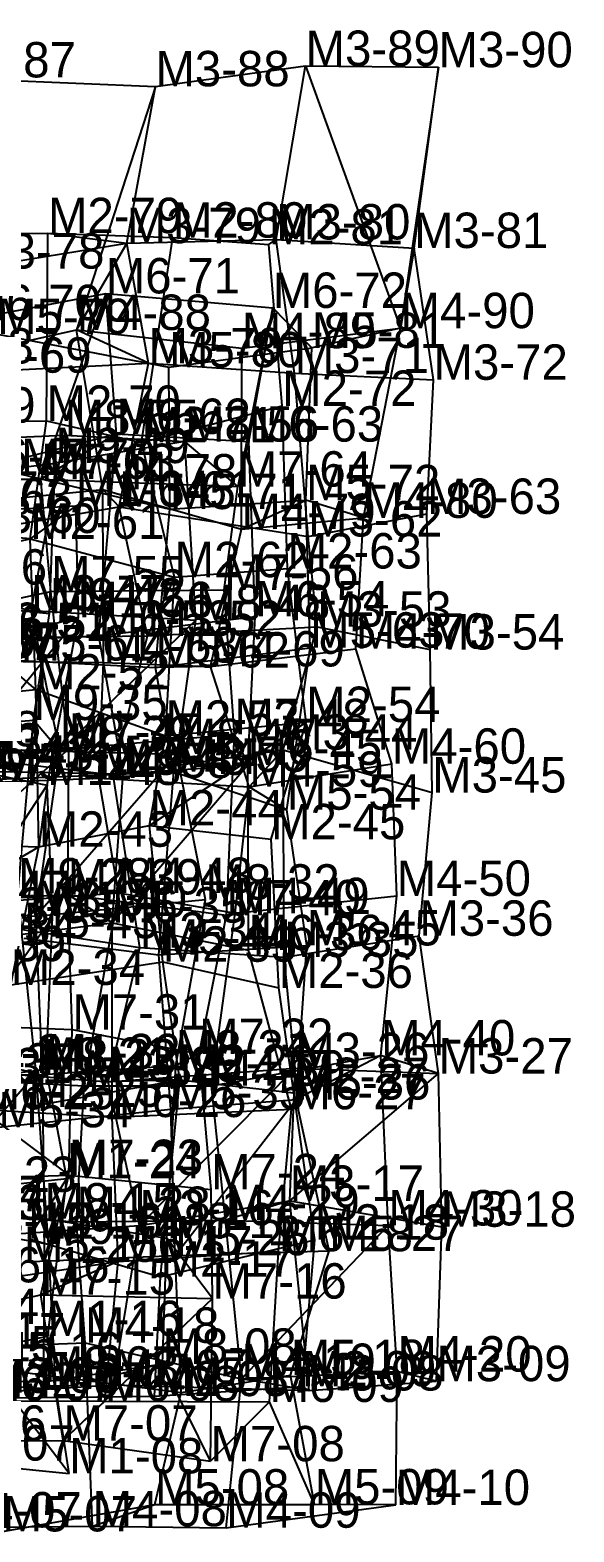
# Model space of a CAD drawing. Header units: metres. Extents: x -173 to 2442, y -179 to 2384.
# Drawn here: x 1521 to 2442, y -164 to 2380 of the extents above; entities that cross this region are included whole.
import ezdxf

# ---------------------------------------------------------------- set-up
doc = ezdxf.new("R2010")
doc.units = ezdxf.units.M
doc.layers.add('LABEL', color=1, linetype='Continuous')
doc.layers.add('MORTISE', color=7, linetype='Continuous')

msp = doc.modelspace()

# ---------------------------------------------------------------- linework, layer by layer
at = {"layer": 'MORTISE'}
for p, q in [((1733.1, 2285, 755.3), (1987.4, 2319.5, 755.3)), ((1937.5, 2025.6, 755.3), (1987.4, 2319.5, 755.3)), ((1987.4, 2319.5, 755.3), (2212.5, 2317.3, 755.3)), ((1987.4, 2319.5, 755.3), (2148.3, 1875.3, 1050.4)), ((2212.5, 2317.3, 755.3), (2148.3, 1875.3, 1050.4)), ((2171.2, 2011.1, 755.3), (2212.5, 2317.3, 755.3)), ((1371.1, 2300.1, 755.3), (1733.1, 2285, 755.3)), ((1733.1, 2285, 755.3), (1599.8, 1872.3, 1050.4)), ((1684.6, 2019.3, 755.3), (1733.1, 2285, 755.3)), ((1242.8, 2032.6, 508.4), (1551.2, 2036.3, 508.4)), ((1548.8, 1718.3, 508.4), (1551.2, 2036.3, 508.4)), ((1551.2, 2036.3, 508.4), (1684.6, 2019.3, 755.3)), ((1551.2, 2036.3, 508.4), (1762.8, 2028.7, 508.4)), ((1419.4, 1976.3, 755.3), (1684.6, 2019.3, 755.3)), ((1684.6, 2019.3, 755.3), (1599.8, 1872.3, 1050.4)), ((1684.6, 2019.3, 755.3), (1937.5, 2025.6, 755.3)), ((1721.4, 1815.9, 755.3), (1684.6, 2019.3, 755.3)), ((1709.7, 1681.9, 508.4), (1762.8, 2028.7, 508.4)), ((1762.8, 2028.7, 508.4), (1925.1, 2017.1, 508.4)), ((1925.1, 2017.1, 508.4), (1937.5, 2025.6, 755.3)), ((1947.8, 1743.6, 508.4), (1925.1, 2017.1, 508.4)), ((1937.5, 2025.6, 755.3), (2171.2, 2011.1, 755.3)), ((1968.9, 1799.4, 755.3), (1937.5, 2025.6, 755.3)), ((2171.2, 2011.1, 755.3), (2148.3, 1875.3, 1050.4)), ((2204.1, 1787.9, 755.3), (2171.2, 2011.1, 755.3)), ((1413.5, 1888.9, 1602.9), (1649.1, 1934.2, 1602.9)), ((1649.1, 1934.2, 1602.9), (1539.4, 1619.8, 1901.5)), ((1649.1, 1934.2, 1602.9), (1931.8, 1909.6, 1602.9)), ((1667.4, 1696.1, 1602.9), (1649.1, 1934.2, 1602.9)), ((1931.8, 1909.6, 1602.9), (1872.6, 1606.9, 1901.5)), ((1891.4, 1683.1, 1602.9), (1931.8, 1909.6, 1602.9)), ((1998, 1842, 1323.8), (1931.8, 1909.6, 1602.9)), ((1344.2, 1815.4, 1050.4), (1599.8, 1872.3, 1050.4)), ((1465, 1865.4, 1323.8), (1756.1, 1809.1, 1323.8)), ((1721.4, 1815.9, 755.3), (1599.8, 1872.3, 1050.4)), ((1599.8, 1872.3, 1050.4), (1879.5, 1841.4, 1050.4)), ((1644.3, 1602.1, 1050.4), (1599.8, 1872.3, 1050.4)), ((1879.5, 1841.4, 1050.4), (2148.3, 1875.3, 1050.4)), ((2148.3, 1875.3, 1050.4), (1998, 1842, 1323.8)), ((2085.5, 1554, 1050.4), (2148.3, 1875.3, 1050.4)), ((1756.1, 1809.1, 1323.8), (1998, 1842, 1323.8)), ((1878.7, 1535.1, 1050.4), (1879.5, 1841.4, 1050.4)), ((1988.1, 1583.9, 1323.8), (1998, 1842, 1323.8)), ((1397.7, 1799.9, 755.3), (1721.4, 1815.9, 755.3)), ((1671.6, 1572.8, 755.3), (1721.4, 1815.9, 755.3)), ((1721.4, 1815.9, 755.3), (1968.9, 1799.4, 755.3)), ((1757.7, 1568.9, 1323.8), (1756.1, 1809.1, 1323.8)), ((1968.9, 1799.4, 755.3), (2204.1, 1787.9, 755.3)), ((1991.9, 1522.4, 755.3), (1968.9, 1799.4, 755.3)), ((2193, 1560.7, 755.3), (2204.1, 1787.9, 755.3)), ((1709.7, 1681.9, 508.4), (1947.8, 1743.6, 508.4)), ((1957, 1468.2, 508.4), (1947.8, 1743.6, 508.4)), ((1302.7, 1715.3, 508.4), (1548.8, 1718.3, 508.4)), ((1521.1, 1518.5, 508.4), (1548.8, 1718.3, 508.4)), ((1548.8, 1718.3, 508.4), (1709.7, 1681.9, 508.4)), ((1291.1, 1681.2, 2179.2), (1579.4, 1694.3, 2179.2)), ((1405.9, 1629.2, 1602.9), (1667.4, 1696.1, 1602.9)), ((1522.5, 1397.2, 2179.2), (1579.4, 1694.3, 2179.2)), ((1667.4, 1696.1, 1602.9), (1539.4, 1619.8, 1901.5)), ((1783.2, 1683.2, 2179.2), (1563.6, 1646.8, 2463.3)), ((1579.4, 1694.3, 2179.2), (1783.2, 1683.2, 2179.2)), ((1637.5, 1354.2, 1602.9), (1667.4, 1696.1, 1602.9)), ((1667.4, 1696.1, 1602.9), (1891.4, 1683.1, 1602.9)), ((1765.6, 1453.5, 508.4), (1709.7, 1681.9, 508.4)), ((1872.6, 1606.9, 1901.5), (1783.2, 1683.2, 2179.2)), ((1801.8, 1380.7, 2179.2), (1783.2, 1683.2, 2179.2)), ((1891.4, 1683.1, 1602.9), (1872.6, 1606.9, 1901.5)), ((1901.9, 1387, 1602.9), (1891.4, 1683.1, 1602.9)), ((1265.5, 1608.9, 2463.3), (1563.6, 1646.8, 2463.3)), ((1505.7, 1628.3, 1323.8), (1757.7, 1568.9, 1323.8)), ((1554, 1392.1, 2463.3), (1563.6, 1646.8, 2463.3)), ((1269.5, 1619.8, 1901.5), (1539.4, 1619.8, 1901.5)), ((1539.4, 1619.8, 1901.5), (1872.6, 1606.9, 1901.5)), ((1556.3, 1429.5, 1901.5), (1539.4, 1619.8, 1901.5)), ((1849.6, 1432, 1901.5), (1872.6, 1606.9, 1901.5)), ((1352.5, 1573, 1050.4), (1644.3, 1602.1, 1050.4)), ((1644.3, 1602.1, 1050.4), (1878.7, 1535.1, 1050.4)), ((1671.6, 1572.8, 755.3), (1644.3, 1602.1, 1050.4)), ((1644.3, 1602.1, 1050.4), (1757.7, 1568.9, 1323.8)), ((1645.3, 1308.9, 1050.4), (1644.3, 1602.1, 1050.4)), ((1757.7, 1568.9, 1323.8), (1988.1, 1583.9, 1323.8)), ((1878.7, 1535.1, 1050.4), (1988.1, 1583.9, 1323.8)), ((1995.2, 1334.1, 1323.8), (1988.1, 1583.9, 1323.8)), ((2085.5, 1554, 1050.4), (1988.1, 1583.9, 1323.8)), ((1364.9, 1561.5, 270.9), (1598.3, 1574.2, 270.9)), ((1412.8, 1528.3, 755.3), (1671.6, 1572.8, 755.3)), ((1598.3, 1574.2, 270.9), (1521.1, 1518.5, 508.4)), ((1602.9, 1385.8, 270.9), (1598.3, 1574.2, 270.9)), ((1719.5, 1354, 755.3), (1671.6, 1572.8, 755.3)), ((1671.6, 1572.8, 755.3), (1991.9, 1522.4, 755.3)), ((1733.5, 1300.4, 1323.8), (1757.7, 1568.9, 1323.8)), ((1878.7, 1535.1, 1050.4), (2085.5, 1554, 1050.4)), ((1991.9, 1522.4, 755.3), (2193, 1560.7, 755.3)), ((2072.4, 1332.4, 1050.4), (2085.5, 1554, 1050.4)), ((2198.3, 1330.9, 755.3), (2193, 1560.7, 755.3)), ((1521.1, 1518.5, 508.4), (1412.8, 1528.3, 755.3)), ((1826.5, 1302.3, 1050.4), (1878.7, 1535.1, 1050.4)), ((1281.2, 1467.2, 508.4), (1521.1, 1518.5, 508.4)), ((1530.9, 1263.3, 508.4), (1521.1, 1518.5, 508.4)), ((1521.1, 1518.5, 508.4), (1765.6, 1453.5, 508.4)), ((2007.1, 1369.6, 755.3), (1991.9, 1522.4, 755.3)), ((1765.6, 1453.5, 508.4), (1719.5, 1354, 755.3)), ((1750.2, 1184.9, 508.4), (1765.6, 1453.5, 508.4)), ((1765.6, 1453.5, 508.4), (1957, 1468.2, 508.4)), ((1988.5, 1208.2, 508.4), (1957, 1468.2, 508.4)), ((1265.3, 1367.1, 1901.5), (1556.3, 1429.5, 1901.5)), ((1322.3, 1440.9, 2179.2), (1522.5, 1397.2, 2179.2)), ((1556.3, 1429.5, 1901.5), (1849.6, 1432, 1901.5)), ((1586.6, 1163, 1901.5), (1556.3, 1429.5, 1901.5)), ((1866.8, 1187.5, 1901.5), (1849.6, 1432, 1901.5)), ((1253.1, 1421.7, 2463.3), (1554, 1392.1, 2463.3)), ((1346.8, 1317, 270.9), (1602.9, 1385.8, 270.9)), ((1397.2, 1131.5, 270.9), (1602.9, 1385.8, 270.9)), ((1522.5, 1397.2, 2179.2), (1801.8, 1380.7, 2179.2)), ((1571.2, 1158.7, 2179.2), (1522.5, 1397.2, 2179.2)), ((1526.5, 1211.5, 2463.3), (1554, 1392.1, 2463.3)), ((1549.6, 1101.5, 270.9), (1602.9, 1385.8, 270.9)), ((1571.2, 1158.7, 2179.2), (1801.8, 1380.7, 2179.2)), ((1637.5, 1354.2, 1602.9), (1901.9, 1387, 1602.9)), ((1769.4, 1153.8, 2179.2), (1801.8, 1380.7, 2179.2)), ((1889.7, 1135.5, 1602.9), (1901.9, 1387, 1602.9)), ((1427.1, 1350.5, 755.3), (1719.5, 1354, 755.3)), ((1530.9, 1263.3, 508.4), (1427.1, 1350.5, 755.3)), ((1433.5, 1345.7, 1602.9), (1637.5, 1354.2, 1602.9)), ((1678.4, 1120.4, 1602.9), (1637.5, 1354.2, 1602.9)), ((1661.6, 1118.7, 755.3), (1719.5, 1354, 755.3)), ((1719.5, 1354, 755.3), (2007.1, 1369.6, 755.3)), ((1949.4, 1161.3, 755.3), (2007.1, 1369.6, 755.3)), ((2007.1, 1369.6, 755.3), (2198.3, 1330.9, 755.3)), ((1733.5, 1300.4, 1323.8), (1995.2, 1334.1, 1323.8)), ((1826.5, 1302.3, 1050.4), (2072.4, 1332.4, 1050.4)), ((1955.6, 1059.6, 1323.8), (1995.2, 1334.1, 1323.8)), ((2133.4, 1137.5, 1050.4), (2072.4, 1332.4, 1050.4)), ((2201.8, 1088.7, 755.3), (2198.3, 1330.9, 755.3)), ((1335.1, 1313.2, 1050.4), (1645.3, 1308.9, 1050.4)), ((1505.1, 1312.3, 1323.8), (1733.5, 1300.4, 1323.8)), ((1637.5, 1113.3, 1050.4), (1645.3, 1308.9, 1050.4)), ((1645.3, 1308.9, 1050.4), (1826.5, 1302.3, 1050.4)), ((1826.5, 1302.3, 1050.4), (1733.5, 1300.4, 1323.8)), ((1764.2, 1123.9, 1323.8), (1733.5, 1300.4, 1323.8)), ((1892.1, 1098.5, 1050.4), (1826.5, 1302.3, 1050.4)), ((1297.1, 1240.6, 508.4), (1530.9, 1263.3, 508.4)), ((1530.9, 1263.3, 508.4), (1750.2, 1184.9, 508.4)), ((1535.7, 996.9, 508.4), (1530.9, 1263.3, 508.4)), ((1293.9, 1191.8, 2463.3), (1526.5, 1211.5, 2463.3)), ((1500.4, 917.8, 2463.3), (1526.5, 1211.5, 2463.3)), ((1571.2, 1158.7, 2179.2), (1526.5, 1211.5, 2463.3)), ((1723.2, 1033, 508.4), (1988.5, 1208.2, 508.4)), ((1750.2, 1184.9, 508.4), (1988.5, 1208.2, 508.4)), ((1928.9, 1009.5, 508.4), (1988.5, 1208.2, 508.4)), ((1586.6, 1163, 1901.5), (1866.8, 1187.5, 1901.5)), ((1723.2, 1033, 508.4), (1750.2, 1184.9, 508.4)), ((1853.5, 880.8, 1901.5), (1866.8, 1187.5, 1901.5)), ((1889.7, 1135.5, 1602.9), (1866.8, 1187.5, 1901.5)), ((1270.1, 1153.4, 1901.5), (1586.6, 1163, 1901.5)), ((1290.5, 899.8, 1901.5), (1586.6, 1163, 1901.5)), ((1310.4, 1166.9, 2179.2), (1571.2, 1158.7, 2179.2)), ((1429.7, 1146.2, 755.3), (1661.6, 1118.7, 755.3)), ((1530.8, 879.4, 2179.2), (1571.2, 1158.7, 2179.2)), ((1530.8, 879.4, 2179.2), (1769.4, 1153.8, 2179.2)), ((1586.6, 1163, 1901.5), (1571.2, 1158.7, 2179.2)), ((1571.2, 1158.7, 2179.2), (1769.4, 1153.8, 2179.2)), ((1584.6, 916.1, 1901.5), (1586.6, 1163, 1901.5)), ((1661.6, 1118.7, 755.3), (1949.4, 1161.3, 755.3)), ((1817.9, 907.3, 2179.2), (1769.4, 1153.8, 2179.2)), ((1949.4, 1161.3, 755.3), (1892.1, 1098.5, 1050.4)), ((1951.3, 810, 755.3), (1949.4, 1161.3, 755.3)), ((1949.4, 1161.3, 755.3), (2201.8, 1088.7, 755.3)), ((1397.2, 1131.5, 270.9), (1549.6, 1101.5, 270.9)), ((1401.2, 1125.6, 1602.9), (1678.4, 1120.4, 1602.9)), ((1466.7, 1111.6, 1323.8), (1764.2, 1123.9, 1323.8)), ((1659.7, 868.3, 1602.9), (1889.7, 1135.5, 1602.9)), ((1659.7, 868.3, 1602.9), (1678.4, 1120.4, 1602.9)), ((1678.4, 1120.4, 1602.9), (1889.7, 1135.5, 1602.9)), ((1764.2, 1123.9, 1323.8), (1678.4, 1120.4, 1602.9)), ((1738.7, 814, 1323.8), (1764.2, 1123.9, 1323.8)), ((1764.2, 1123.9, 1323.8), (1955.6, 1059.6, 1323.8)), ((1890.6, 821.8, 1602.9), (1889.7, 1135.5, 1602.9)), ((1892.1, 1098.5, 1050.4), (2133.4, 1137.5, 1050.4)), ((2141.7, 913.6, 1050.4), (2133.4, 1137.5, 1050.4)), ((1322.7, 1101, 1050.4), (1637.5, 1113.3, 1050.4)), ((1354.6, 803, 270.9), (1549.6, 1101.5, 270.9)), ((1549.6, 1101.5, 270.9), (1535.7, 996.9, 508.4)), ((1559.1, 877.6, 270.9), (1549.6, 1101.5, 270.9)), ((1670.4, 918.6, 1050.4), (1637.5, 1113.3, 1050.4)), ((1637.5, 1113.3, 1050.4), (1892.1, 1098.5, 1050.4)), ((1706.9, 826, 755.3), (1661.6, 1118.7, 755.3)), ((1868.4, 884.4, 1050.4), (1892.1, 1098.5, 1050.4)), ((1892.1, 1098.5, 1050.4), (1955.6, 1059.6, 1323.8)), ((2180, 846.1, 755.3), (2201.8, 1088.7, 755.3)), ((1989.3, 829.7, 1323.8), (1955.6, 1059.6, 1323.8)), ((1535.7, 996.9, 508.4), (1723.2, 1033, 508.4)), ((1723.2, 1033, 508.4), (1928.9, 1009.5, 508.4)), ((1745.5, 802.1, 508.4), (1723.2, 1033, 508.4)), ((1243, 824.9, 508.4), (1535.7, 996.9, 508.4)), ((1249.5, 1004.5, 508.4), (1535.7, 996.9, 508.4)), ((1488.4, 762.9, 508.4), (1535.7, 996.9, 508.4)), ((1941.9, 757.7, 508.4), (1928.9, 1009.5, 508.4)), ((1290.5, 899.8, 1901.5), (1584.6, 916.1, 1901.5)), ((1361.2, 896.2, 1050.4), (1670.4, 918.6, 1050.4)), ((1531.2, 613.9, 2463.3), (1500.4, 917.8, 2463.3)), ((1584.6, 916.1, 1901.5), (1853.5, 880.8, 1901.5)), ((1592.4, 687.1, 1901.5), (1584.6, 916.1, 1901.5)), ((1659.7, 868.3, 1602.9), (1584.6, 916.1, 1901.5)), ((1612.6, 592.1, 1050.4), (1670.4, 918.6, 1050.4)), ((1670.4, 918.6, 1050.4), (1868.4, 884.4, 1050.4)), ((1282.2, 898.1, 2179.2), (1530.8, 879.4, 2179.2)), ((1530.8, 879.4, 2179.2), (1817.9, 907.3, 2179.2)), ((1767.5, 626.4, 2179.2), (1817.9, 907.3, 2179.2)), ((1868.4, 884.4, 1050.4), (2141.7, 913.6, 1050.4)), ((2115.1, 643.4, 1050.4), (2141.7, 913.6, 1050.4)), ((1354.6, 803, 270.9), (1559.1, 877.6, 270.9)), ((1357.6, 596.2, 270.9), (1559.1, 877.6, 270.9)), ((1372.7, 831.3, 1602.9), (1659.7, 868.3, 1602.9)), ((1435.1, 868.1, 755.3), (1706.9, 826, 755.3)), ((1542.1, 611.2, 2179.2), (1530.8, 879.4, 2179.2)), ((1548.3, 620, 270.9), (1559.1, 877.6, 270.9)), ((1659.8, 539, 1602.9), (1659.7, 868.3, 1602.9)), ((1659.7, 868.3, 1602.9), (1890.6, 821.8, 1602.9)), ((1807, 645.9, 1901.5), (1853.5, 880.8, 1901.5)), ((1828, 592, 1050.4), (1868.4, 884.4, 1050.4)), ((1510.9, 841.8, 1323.8), (1738.7, 814, 1323.8)), ((1951.3, 810, 755.3), (2180, 846.1, 755.3)), ((2212.7, 612.8, 755.3), (2180, 846.1, 755.3)), ((1653.1, 598.5, 755.3), (1706.9, 826, 755.3)), ((1706.9, 826, 755.3), (1951.3, 810, 755.3)), ((1738.7, 814, 1323.8), (1989.3, 829.7, 1323.8)), ((1963.7, 552.2, 1602.9), (1890.6, 821.8, 1602.9)), ((1971.4, 568.6, 1323.8), (1989.3, 829.7, 1323.8)), ((1488.4, 762.9, 508.4), (1745.5, 802.1, 508.4)), ((1759.3, 552.3, 1323.8), (1738.7, 814, 1323.8)), ((1774.5, 602, 508.4), (1745.5, 802.1, 508.4)), ((1745.5, 802.1, 508.4), (1941.9, 757.7, 508.4)), ((1969.7, 622, 755.3), (1951.3, 810, 755.3)), ((1967.6, 579.8, 508.4), (1941.9, 757.7, 508.4)), ((1285.7, 699.4, 1901.5), (1592.4, 687.1, 1901.5)), ((1586.5, 440.8, 1901.5), (1592.4, 687.1, 1901.5)), ((1592.4, 687.1, 1901.5), (1807, 645.9, 1901.5)), ((1293.5, 663.1, 2463.3), (1531.2, 613.9, 2463.3)), ((1807, 645.9, 1901.5), (1767.5, 626.4, 2179.2)), ((1827.3, 416.6, 1901.5), (1807, 645.9, 1901.5)), ((1828, 592, 1050.4), (2115.1, 643.4, 1050.4)), ((2115.1, 643.4, 1050.4), (1971.4, 568.6, 1323.8)), ((2212.7, 612.8, 755.3), (2115.1, 643.4, 1050.4)), ((2127.5, 355.4, 1050.4), (2115.1, 643.4, 1050.4)), ((1268.2, 608.4, 2179.2), (1542.1, 611.2, 2179.2)), ((1316.7, 365, 2463.3), (1531.2, 613.9, 2463.3)), ((1357.6, 596.2, 270.9), (1548.3, 620, 270.9)), ((1393.7, 619.4, 755.3), (1653.1, 598.5, 755.3)), ((1548.3, 620, 270.9), (1518.4, 556.2, 508.4)), ((1552.2, 324, 2463.3), (1531.2, 613.9, 2463.3)), ((1542.1, 611.2, 2179.2), (1767.5, 626.4, 2179.2)), ((1545.2, 367.1, 2179.2), (1542.1, 611.2, 2179.2)), ((1583.3, 435.1, 270.9), (1548.3, 620, 270.9)), ((1653.1, 598.5, 755.3), (1969.7, 622, 755.3)), ((1706.2, 355.6, 755.3), (1969.7, 622, 755.3)), ((1752.5, 334, 2179.2), (1767.5, 626.4, 2179.2)), ((1960.5, 397, 755.3), (1969.7, 622, 755.3)), ((1960.5, 397, 755.3), (2212.7, 612.8, 755.3)), ((1969.7, 622, 755.3), (2212.7, 612.8, 755.3)), ((2218, 353.2, 755.3), (2212.7, 612.8, 755.3)), ((1374.7, 604.1, 1050.4), (1612.6, 592.1, 1050.4)), ((1518.4, 556.2, 508.4), (1774.5, 602, 508.4)), ((1599.3, 361.3, 1050.4), (1612.6, 592.1, 1050.4)), ((1612.6, 592.1, 1050.4), (1828, 592, 1050.4)), ((1774.5, 602, 508.4), (1653.1, 598.5, 755.3)), ((1706.2, 355.6, 755.3), (1653.1, 598.5, 755.3)), ((1741.9, 268.5, 508.4), (1774.5, 602, 508.4)), ((1774.5, 602, 508.4), (1967.6, 579.8, 508.4)), ((1851.7, 364.4, 1050.4), (1828, 592, 1050.4)), ((1759.3, 552.3, 1323.8), (1971.4, 568.6, 1323.8)), ((1766.7, 304.8, 1323.8), (1971.4, 568.6, 1323.8)), ((1971.4, 568.6, 1323.8), (1963.7, 552.2, 1602.9)), ((2003.1, 331.3, 508.4), (1967.6, 579.8, 508.4)), ((2027.5, 312.2, 1323.8), (1971.4, 568.6, 1323.8)), ((1437.5, 552, 1602.9), (1659.8, 539, 1602.9)), ((1437.5, 552, 1602.9), (1586.5, 440.8, 1901.5)), ((1467.1, 521.7, 1323.8), (1759.3, 552.3, 1323.8)), ((1659.8, 539, 1602.9), (1963.7, 552.2, 1602.9)), ((1670, 294.3, 1602.9), (1659.8, 539, 1602.9)), ((1766.7, 304.8, 1323.8), (1759.3, 552.3, 1323.8)), ((1941.8, 311.7, 1602.9), (1963.7, 552.2, 1602.9)), ((1277.5, 430.5, 1901.5), (1586.5, 440.8, 1901.5)), ((1372.1, 412.2, 270.9), (1583.3, 435.1, 270.9)), ((1583.3, 435.1, 270.9), (1517.5, 333.3, 508.4)), ((1538.9, 238.1, 1901.5), (1586.5, 440.8, 1901.5)), ((1550.8, 168, 270.9), (1583.3, 435.1, 270.9)), ((1586.5, 440.8, 1901.5), (1827.3, 416.6, 1901.5)), ((1829.6, 231.5, 1901.5), (1827.3, 416.6, 1901.5)), ((1706.2, 355.6, 755.3), (1960.5, 397, 755.3)), ((1960.5, 397, 755.3), (1851.7, 364.4, 1050.4)), ((1960.5, 397, 755.3), (2218, 353.2, 755.3)), ((1993.6, 75.8, 755.3), (1960.5, 397, 755.3)), ((1316.7, 365, 2463.3), (1552.2, 324, 2463.3)), ((1319.3, 379.6, 1050.4), (1599.3, 361.3, 1050.4)), ((1320.3, 381.2, 2179.2), (1545.2, 367.1, 2179.2)), ((1544.3, 90.7, 2179.2), (1545.2, 367.1, 2179.2)), ((1545.2, 367.1, 2179.2), (1552.2, 324, 2463.3)), ((1545.2, 367.1, 2179.2), (1752.5, 334, 2179.2)), ((1599.3, 361.3, 1050.4), (1851.7, 364.4, 1050.4)), ((1614, 156.6, 1050.4), (1599.3, 361.3, 1050.4)), ((1879, 95.4, 1050.4), (1851.7, 364.4, 1050.4)), ((1851.7, 364.4, 1050.4), (2127.5, 355.4, 1050.4)), ((1398.7, 334.8, 755.3), (1706.2, 355.6, 755.3)), ((1517.5, 333.3, 508.4), (1741.9, 268.5, 508.4)), ((1661.8, 85.4, 755.3), (1706.2, 355.6, 755.3)), ((1741.9, 268.5, 508.4), (2003.1, 331.3, 508.4)), ((1745, 121, 2179.2), (1752.5, 334, 2179.2)), ((1829.6, 231.5, 1901.5), (1752.5, 334, 2179.2)), ((1879, 95.4, 1050.4), (2127.5, 355.4, 1050.4)), ((1981.4, 82.8, 508.4), (2003.1, 331.3, 508.4)), ((2142.8, 107.9, 1050.4), (2127.5, 355.4, 1050.4)), ((2208.9, 91.6, 755.3), (2218, 353.2, 755.3)), ((1564.6, 78.3, 2463.3), (1552.2, 324, 2463.3)), ((1670, 294.3, 1602.9), (1941.8, 311.7, 1602.9)), ((1766.7, 304.8, 1323.8), (2027.5, 312.2, 1323.8)), ((1926.5, 56.4, 1602.9), (1941.8, 311.7, 1602.9)), ((1962.1, 101.9, 1323.8), (2027.5, 312.2, 1323.8)), ((1428, 259, 1602.9), (1670, 294.3, 1602.9)), ((1510.5, 293.7, 1323.8), (1766.7, 304.8, 1323.8)), ((1670, 294.3, 1602.9), (1538.9, 238.1, 1901.5)), ((1647.6, 57.9, 1602.9), (1670, 294.3, 1602.9)), ((1776.5, 72.2, 1323.8), (1766.7, 304.8, 1323.8)), ((1731.8, 66.3, 508.4), (1741.9, 268.5, 508.4)), ((1308.6, 188.4, 1901.5), (1538.9, 238.1, 1901.5)), ((1577.2, -9, 1901.5), (1538.9, 238.1, 1901.5)), ((1538.9, 238.1, 1901.5), (1829.6, 231.5, 1901.5)), ((1577.2, -9, 1901.5), (1829.6, 231.5, 1901.5)), ((1826.5, -44.1, 1901.5), (1829.6, 231.5, 1901.5)), ((1339.5, 125.3, 270.9), (1550.8, 168, 270.9)), ((1353.3, 146.9, 1050.4), (1614, 156.6, 1050.4)), ((1586.9, -64.6, 270.9), (1550.8, 168, 270.9)), ((1614, 156.6, 1050.4), (1879, 95.4, 1050.4)), ((1626.8, -154.2, 1050.4), (1614, 156.6, 1050.4)), ((1448.8, 114.7, 1323.8), (1776.5, 72.2, 1323.8)), ((1544.3, 90.7, 2179.2), (1745, 121, 2179.2)), ((1745, 121, 2179.2), (1564.6, 78.3, 2463.3)), ((1826.5, -44.1, 1901.5), (1745, 121, 2179.2)), ((1776.5, 72.2, 1323.8), (1962.1, 101.9, 1323.8)), ((1879, 95.4, 1050.4), (2142.8, 107.9, 1050.4)), ((2002.8, -117.1, 1323.8), (1962.1, 101.9, 1323.8)), ((2140.2, -118.1, 1050.4), (2142.8, 107.9, 1050.4)), ((2208.9, 91.6, 755.3), (2142.8, 107.9, 1050.4)), ((1260, 95.1, 2179.2), (1544.3, 90.7, 2179.2)), ((1261.4, 95.5, 2463.3), (1564.6, 78.3, 2463.3)), ((1446.6, 71.9, 755.3), (1661.8, 85.4, 755.3)), ((1544.3, 90.7, 2179.2), (1564.6, 78.3, 2463.3)), ((1661.8, 85.4, 755.3), (1993.6, 75.8, 755.3)), ((1731.8, 66.3, 508.4), (1981.4, 82.8, 508.4)), ((1853.1, -156.6, 1050.4), (1879, 95.4, 1050.4)), ((1993.6, 75.8, 755.3), (1879, 95.4, 1050.4)), ((1981.4, 82.8, 508.4), (1993.6, 75.8, 755.3)), ((1993.6, 75.8, 755.3), (2208.9, 91.6, 755.3)), ((1437.9, 58.4, 1602.9), (1647.6, 57.9, 1602.9)), ((1489.8, 63.5, 508.4), (1731.8, 66.3, 508.4)), ((1586.9, -64.6, 270.9), (1489.8, 63.5, 508.4)), ((1647.6, 57.9, 1602.9), (1577.2, -9, 1901.5)), ((1647.6, 57.9, 1602.9), (1926.5, 56.4, 1602.9)), ((1732.4, -117.4, 1323.8), (1776.5, 72.2, 1323.8)), ((1926.5, 56.4, 1602.9), (1826.5, -44.1, 1901.5)), ((2002.8, -117.1, 1323.8), (1926.5, 56.4, 1602.9)), ((1321, -9.4, 1901.5), (1577.2, -9, 1901.5)), ((1577.2, -9, 1901.5), (1826.5, -44.1, 1901.5)), ((1369.2, -42.9, 270.9), (1586.9, -64.6, 270.9)), ((1474.4, -162.9, 1323.8), (1732.4, -117.4, 1323.8)), ((1626.8, -154.2, 1050.4), (1732.4, -117.4, 1323.8)), ((1732.4, -117.4, 1323.8), (2002.8, -117.1, 1323.8)), ((1853.1, -156.6, 1050.4), (2140.2, -118.1, 1050.4)), ((2140.2, -118.1, 1050.4), (2002.8, -117.1, 1323.8)), ((1381.1, -156.1, 1050.4), (1626.8, -154.2, 1050.4)), ((1626.8, -154.2, 1050.4), (1853.1, -156.6, 1050.4))]:
    msp.add_line(p, q, dxfattribs=at)

# ---------------------------------------------------------------- texts
at = {"layer": 'LABEL'}
for s, p in [('M3-89', (1987.4, 2319.5, 755.3)), ('M3-90', (2212.5, 2317.3, 755.3)), ('M3-87', (1371.1, 2300.1, 755.3)), ('M3-88', (1733.1, 2285, 755.3)), ('M2-79', (1551.2, 2036.3, 508.4)), ('M2-80', (1762.8, 2028.7, 508.4)), ('M3-80', (1937.5, 2025.6, 755.3)), ('M3-79', (1684.6, 2019.3, 755.3)), ('M2-81', (1925.1, 2017.1, 508.4)), ('M3-81', (2171.2, 2011.1, 755.3)), ('M3-78', (1419.4, 1976.3, 755.3)), ('M6-71', (1649.1, 1934.2, 1602.9)), ('M6-72', (1931.8, 1909.6, 1602.9)), ('M6-70', (1413.5, 1888.9, 1602.9)), ('M4-90', (2148.3, 1875.3, 1050.4)), ('M5-79', (1465, 1865.4, 1323.8)), ('M4-88', (1599.8, 1872.3, 1050.4)), ('M4-89', (1879.5, 1841.4, 1050.4)), ('M5-81', (1998, 1842, 1323.8)), ('M4-87', (1344.2, 1815.4, 1050.4)), ('M3-69', (1397.7, 1799.9, 755.3)), ('M3-70', (1721.4, 1815.9, 755.3)), ('M5-80', (1756.1, 1809.1, 1323.8)), ('M3-71', (1968.9, 1799.4, 755.3)), ('M3-72', (2204.1, 1787.9, 755.3)), ('M2-72', (1947.8, 1743.6, 508.4)), ('M2-69', (1302.7, 1715.3, 508.4)), ('M2-70', (1548.8, 1718.3, 508.4)), ('M6-62', (1667.4, 1696.1, 1602.9)), ('M8-55', (1579.4, 1694.3, 2179.2)), ('M2-71', (1709.7, 1681.9, 508.4)), ('M8-56', (1783.2, 1683.2, 2179.2)), ('M6-63', (1891.4, 1683.1, 1602.9)), ('M9-49', (1563.6, 1646.8, 2463.3)), ('M6-61', (1405.9, 1629.2, 1602.9)), ('M5-70', (1505.7, 1628.3, 1323.8)), ('M7-63', (1539.4, 1619.8, 1901.5)), ('M4-78', (1644.3, 1602.1, 1050.4)), ('M7-64', (1872.6, 1606.9, 1901.5)), ('M4-77', (1352.5, 1573, 1050.4)), ('M1-64', (1598.3, 1574.2, 270.9)), ('M3-61', (1671.6, 1572.8, 755.3)), ('M5-71', (1757.7, 1568.9, 1323.8)), ('M5-72', (1988.1, 1583.9, 1323.8)), ('M1-63', (1364.9, 1561.5, 270.9)), ('M4-80', (2085.5, 1554, 1050.4)), ('M3-63', (2193, 1560.7, 755.3)), ('M3-60', (1412.8, 1528.3, 755.3)), ('M2-61', (1521.1, 1518.5, 508.4)), ('M4-79', (1878.7, 1535.1, 1050.4)), ('M3-62', (1991.9, 1522.4, 755.3)), ('M2-63', (1957, 1468.2, 508.4)), ('M8-46', (1322.3, 1440.9, 2179.2)), ('M2-62', (1765.6, 1453.5, 508.4)), ('M7-55', (1556.3, 1429.5, 1901.5)), ('M7-56', (1849.6, 1432, 1901.5)), ('M8-47', (1522.5, 1397.2, 2179.2)), ('M9-42', (1554, 1392.1, 2463.3)), ('M1-56', (1602.9, 1385.8, 270.9)), ('M8-48', (1801.8, 1380.7, 2179.2)), ('M6-54', (1901.9, 1387, 1602.9)), ('M3-53', (2007.1, 1369.6, 755.3)), ('M3-51', (1427.1, 1350.5, 755.3)), ('M6-52', (1433.5, 1345.7, 1602.9)), ('M6-53', (1637.5, 1354.2, 1602.9)), ('M3-52', (1719.5, 1354, 755.3)), ('M4-67', (1335.1, 1313.2, 1050.4)), ('M1-55', (1346.8, 1317, 270.9)), ('M5-63', (1995.2, 1334.1, 1323.8)), ('M4-70', (2072.4, 1332.4, 1050.4)), ('M3-54', (2198.3, 1330.9, 755.3)), ('M5-61', (1505.1, 1312.3, 1323.8)), ('M4-68', (1645.3, 1308.9, 1050.4)), ('M5-62', (1733.5, 1300.4, 1323.8)), ('M4-69', (1826.5, 1302.3, 1050.4)), ('M2-52', (1530.9, 1263.3, 508.4)), ('M9-35', (1526.5, 1211.5, 2463.3)), ('M7-48', (1866.8, 1187.5, 1901.5)), ('M2-54', (1988.5, 1208.2, 508.4)), ('M8-38', (1310.4, 1166.9, 2179.2)), ('M7-47', (1586.6, 1163, 1901.5)), ('M2-53', (1750.2, 1184.9, 508.4)), ('M3-44', (1949.4, 1161.3, 755.3)), ('M3-42', (1429.7, 1146.2, 755.3)), ('M8-39', (1571.2, 1158.7, 2179.2)), ('M8-40', (1769.4, 1153.8, 2179.2)), ('M6-45', (1889.7, 1135.5, 1602.9)), ('M4-60', (2133.4, 1137.5, 1050.4)), ('M1-47', (1397.2, 1131.5, 270.9)), ('M6-43', (1401.2, 1125.6, 1602.9)), ('M5-52', (1466.7, 1111.6, 1323.8)), ('M4-58', (1637.5, 1113.3, 1050.4)), ('M3-43', (1661.6, 1118.7, 755.3)), ('M6-44', (1678.4, 1120.4, 1602.9)), ('M5-53', (1764.2, 1123.9, 1323.8)), ('M4-57', (1322.7, 1101, 1050.4)), ('M1-48', (1549.6, 1101.5, 270.9)), ('M4-59', (1892.1, 1098.5, 1050.4)), ('M3-45', (2201.8, 1088.7, 755.3)), ('M5-54', (1955.6, 1059.6, 1323.8)), ('M2-44', (1723.2, 1033, 508.4)), ('M2-45', (1928.9, 1009.5, 508.4)), ('M2-43', (1535.7, 996.9, 508.4)), ('M9-28', (1500.4, 917.8, 2463.3)), ('M7-39', (1584.6, 916.1, 1901.5)), ('M4-48', (1670.4, 918.6, 1050.4)), ('M8-32', (1817.9, 907.3, 2179.2)), ('M4-50', (2141.7, 913.6, 1050.4)), ('M4-47', (1361.2, 896.2, 1050.4)), ('M7-40', (1853.5, 880.8, 1901.5)), ('M4-49', (1868.4, 884.4, 1050.4)), ('M3-33', (1435.1, 868.1, 755.3)), ('M8-31', (1530.8, 879.4, 2179.2)), ('M1-40', (1559.1, 877.6, 270.9)), ('M6-35', (1659.7, 868.3, 1602.9)), ('M6-34', (1372.7, 831.3, 1602.9)), ('M5-43', (1510.9, 841.8, 1323.8)), ('M3-36', (2180, 846.1, 755.3)), ('M3-34', (1706.9, 826, 755.3)), ('M5-44', (1738.7, 814, 1323.8)), ('M6-36', (1890.6, 821.8, 1602.9)), ('M3-35', (1951.3, 810, 755.3)), ('M5-45', (1989.3, 829.7, 1323.8)), ('M1-39', (1354.6, 803, 270.9)), ('M2-35', (1745.5, 802.1, 508.4)), ('M2-34', (1488.4, 762.9, 508.4)), ('M2-36', (1941.9, 757.7, 508.4)), ('M7-31', (1592.4, 687.1, 1901.5)), ('M8-24', (1767.5, 626.4, 2179.2)), ('M7-32', (1807, 645.9, 1901.5)), ('M4-40', (2115.1, 643.4, 1050.4)), ('M4-37', (1374.7, 604.1, 1050.4)), ('M3-24', (1393.7, 619.4, 755.3)), ('M9-21', (1531.2, 613.9, 2463.3)), ('M8-23', (1542.1, 611.2, 2179.2)), ('M1-32', (1548.3, 620, 270.9)), ('M2-26', (1774.5, 602, 508.4)), ('M3-26', (1969.7, 622, 755.3)), ('M3-27', (2212.7, 612.8, 755.3)), ('M1-31', (1357.6, 596.2, 270.9)), ('M4-38', (1612.6, 592.1, 1050.4)), ('M3-25', (1653.1, 598.5, 755.3)), ('M4-39', (1828, 592, 1050.4)), ('M2-27', (1967.6, 579.8, 508.4)), ('M6-25', (1437.5, 552, 1602.9)), ('M2-25', (1518.4, 556.2, 508.4)), ('M5-35', (1759.3, 552.3, 1323.8)), ('M6-27', (1963.7, 552.2, 1602.9)), ('M5-36', (1971.4, 568.6, 1323.8)), ('M6-26', (1659.8, 539, 1602.9)), ('M5-34', (1467.1, 521.7, 1323.8)), ('M1-24', (1583.3, 435.1, 270.9)), ('M7-23', (1586.5, 440.8, 1901.5)), ('M1-23', (1372.1, 412.2, 270.9)), ('M7-24', (1827.3, 416.6, 1901.5)), ('M4-27', (1319.3, 379.6, 1050.4)), ('M8-14', (1320.3, 381.2, 2179.2)), ('M3-17', (1960.5, 397, 755.3)), ('M9-13', (1316.7, 365, 2463.3)), ('M8-15', (1545.2, 367.1, 2179.2)), ('M4-28', (1599.3, 361.3, 1050.4)), ('M3-16', (1706.2, 355.6, 755.3)), ('M4-29', (1851.7, 364.4, 1050.4)), ('M4-30', (2127.5, 355.4, 1050.4)), ('M3-18', (2218, 353.2, 755.3)), ('M3-15', (1398.7, 334.8, 755.3)), ('M2-16', (1517.5, 333.3, 508.4)), ('M9-14', (1552.2, 324, 2463.3)), ('M8-16', (1752.5, 334, 2179.2)), ('M2-18', (2003.1, 331.3, 508.4)), ('M5-26', (1766.7, 304.8, 1323.8)), ('M6-18', (1941.8, 311.7, 1602.9)), ('M5-27', (2027.5, 312.2, 1323.8)), ('M5-25', (1510.5, 293.7, 1323.8)), ('M6-17', (1670, 294.3, 1602.9)), ('M6-16', (1428, 259, 1602.9)), ('M2-17', (1741.9, 268.5, 508.4)), ('M7-15', (1538.9, 238.1, 1901.5)), ('M7-16', (1829.6, 231.5, 1901.5)), ('M7-14', (1308.6, 188.4, 1901.5)), ('M4-17', (1353.3, 146.9, 1050.4)), ('M1-16', (1550.8, 168, 270.9)), ('M4-18', (1614, 156.6, 1050.4)), ('M1-15', (1339.5, 125.3, 270.9)), ('M8-08', (1745, 121, 2179.2)), ('M5-16', (1448.8, 114.7, 1323.8)), ('M4-19', (1879, 95.4, 1050.4)), ('M5-18', (1962.1, 101.9, 1323.8)), ('M4-20', (2142.8, 107.9, 1050.4)), ('M3-06', (1446.6, 71.9, 755.3)), ('M8-07', (1544.3, 90.7, 2179.2)), ('M9-07', (1564.6, 78.3, 2463.3)), ('M3-07', (1661.8, 85.4, 755.3)), ('M2-08', (1731.8, 66.3, 508.4)), ('M5-17', (1776.5, 72.2, 1323.8)), ('M2-09', (1981.4, 82.8, 508.4)), ('M3-08', (1993.6, 75.8, 755.3)), ('M3-09', (2208.9, 91.6, 755.3)), ('M6-07', (1437.9, 58.4, 1602.9)), ('M2-07', (1489.8, 63.5, 508.4)), ('M6-08', (1647.6, 57.9, 1602.9)), ('M6-09', (1926.5, 56.4, 1602.9)), ('M7-06', (1321, -9.4, 1901.5)), ('M7-07', (1577.2, -9, 1901.5)), ('M1-07', (1369.2, -42.9, 270.9)), ('M7-08', (1826.5, -44.1, 1901.5)), ('M1-08', (1586.9, -64.6, 270.9)), ('M5-08', (1732.4, -117.4, 1323.8)), ('M5-09', (2002.8, -117.1, 1323.8)), ('M4-10', (2140.2, -118.1, 1050.4)), ('M4-07', (1381.1, -156.1, 1050.4)), ('M4-08', (1626.8, -154.2, 1050.4)), ('M4-09', (1853.1, -156.6, 1050.4)), ('M5-07', (1474.4, -162.9, 1323.8))]:
    msp.add_text(s, height=60, dxfattribs=at).set_placement(p)

doc.saveas('drawing.dxf')
